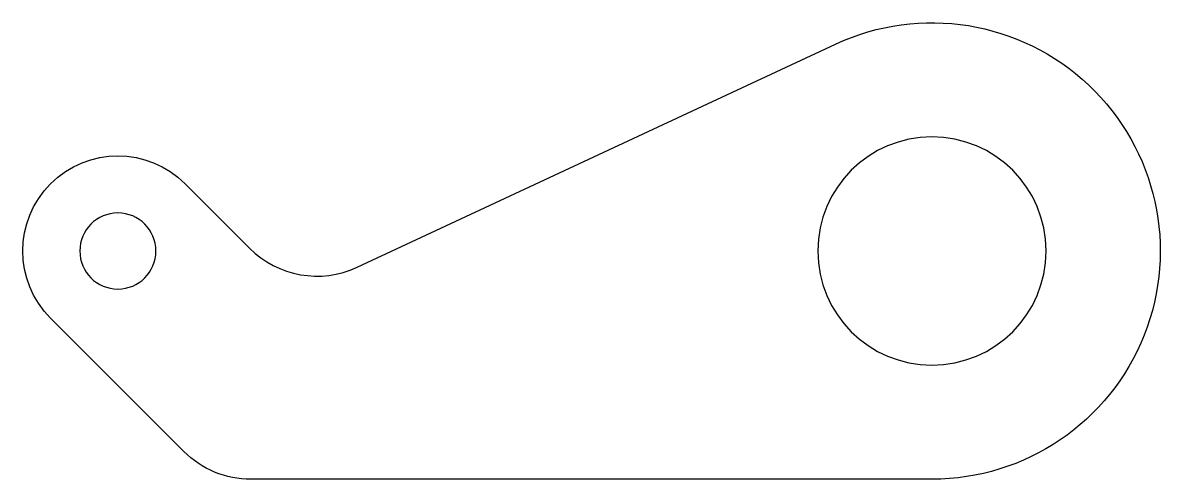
# Model space of a CAD drawing. Extents: x 33 to 332, y 78 to 198.
import ezdxf

# ---------------------------------------------------------------- set-up
doc = ezdxf.new("R2010")
doc.units = 0
doc.layers.add('BRENN', color=7, linetype='CONTINUOUS')

msp = doc.modelspace()

# ---------------------------------------------------------------- linework, layer by layer
at = {"layer": 'BRENN', "color": 1, "linetype": 'CONTINUOUS'}
for points in [[(75.217079, 85.478004), (40.217079, 120.478004, -1), (75.572418, 155.833344), (92.53447, 138.871292, 0.315299), (120.777596, 133.891266), (246.537659, 192.534134, -1.245974), (271.894745, 78.15567), (92.894753, 78.15567, -0.198912), (75.217079, 85.478004)], [(241.894745, 138.15567, 1), (301.894745, 138.15567, 1), (241.894745, 138.15567)], [(47.894749, 138.15567, 1), (67.894753, 138.15567, 1), (47.894749, 138.15567)]]:
    msp.add_lwpolyline(points, format="xyb", dxfattribs=at)

doc.saveas('drawing.dxf')
